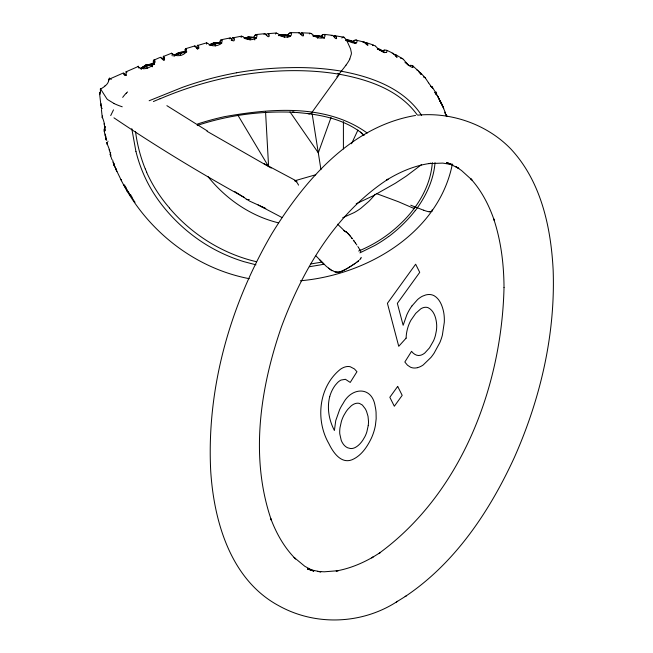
<?xml version="1.0" encoding="UTF-8"?>
<svg xmlns="http://www.w3.org/2000/svg" width="653" height="653" viewBox="0 0 653 653"><rect width="100%" height="100%" fill="white"/><g stroke="black" fill="none" stroke-linecap="round" stroke-linejoin="round"><path stroke-width="0.98" d="M106.594 139.946L105.59 137.073M145.643 65.773L145.652 65.12L153.52 63.668L145.652 65.12L140.395 68.712M105.378 136.575L105.443 134.118M101.909 108.684L100.84 105.011L101.231 103.811M284.365 37.572L284.259 34.862L282.365 34.568L278.88 35.417M432.319 162.646C430.629 186.399 417.226 208.103 400.175 224.085A108.831 79.331 -26.7 0 1 393.653 229.913C383.189 238.745 371.279 245.781 358.652 251.046M435.029 162.695C433.625 180.244 425.748 196.757 415.259 210.682M101.419 109.598L102.268 117.483L102.57 115.956M160.589 57.554L160.875 57.203L161.634 58.337M185.223 49.375L185.199 49.563A23.712 4.212 67.8 0 0 185.166 49.832M116.21 168.849L116.234 169.853A3.126 2.302 15.2 0 0 116.348 170.123L121.458 180.734C146.582 230.272 194.423 268.228 249.266 278.684M317.733 38.445L317.856 35.735L313.056 35.858M153.21 61.415L153.382 60.68M452.366 164.05C438.579 233.374 366.431 275.035 300.38 280.774M112.732 160.124L112.92 162.091M113.516 162.099L113.679 164.009M329.724 396.616C326.802 408.011 328.998 420.197 334.401 430.507L335.748 420.605L339.65 409.578A31.777 17.704 -71.1 0 1 343.258 403.195C351.665 387.009 372.137 385.988 375.149 406.272A41.261 22.994 -71.1 0 1 376.063 412.263L376.169 418.785L375.418 425.323A30.756 17.141 -71.1 0 1 373.802 431.845A31.695 17.664 -71.1 0 1 371.386 438.171C367.149 446.938 361.207 455.925 351.91 459.81C340.85 464.087 332.932 452.072 328.859 443.599C315.26 420.026 318.615 386.707 340.433 369.255A27.622 15.394 -71.1 0 1 345.486 366.855A27.532 15.346 -71.1 0 1 350.228 366.733L354.44 368.945L356.962 371.72L350.228 382.429L345.413 379.295L341.029 380.062A17.313 9.648 -71.1 0 0 337.634 382.519L335.438 385.001A22.447 12.505 -71.1 0 0 334.058 386.951A20.349 11.338 -71.1 0 0 329.716 396.616M254.784 39.947L255.078 37.368L248.205 37.033L244.957 38.086M331.03 117.499L318.305 152.835L290.005 111.9M220.126 41.172L220.428 40.462M361.289 257.38L360.497 258.702M105.876 136.208L105.81 138.583M349.747 59.031L351.306 54.207A6.179 3.445 -71.1 0 0 351.404 52.966L350.571 48.893L346.506 39.923M351.526 143.758L357.934 130.045M153.52 60.321L159.732 57.554M396.959 57.195L396.673 56.06M107.435 142.297L107.059 144.166A3.11 2.147 23.5 0 0 107.165 144.435M303.384 35.678L303.253 34.331M110.683 152.516L110.161 154.524M171.576 53.252L172.376 53.905M104.807 127.613L103.982 129.841L105.068 135.546M126.323 75.47L124.731 73.797A25.459 3.6 53.9 0 0 124.054 73.348L123.809 73.193A11.836 1.665 53.7 0 0 123.466 73.054L123.727 74.45L125.098 75.373A0.824 0.555 -21.1 0 0 125.482 75.307L125.784 75.168A0.98 0.653 -21.3 0 0 126.151 74.85L126.135 71.814A11.509 1.624 53.9 0 1 126.502 71.985L126.462 71.928M113.5 109.851L110.716 115.573M360.807 258.262L360.399 258.833M101.484 106.055L101.084 107.223L101.86 108.757M346.008 65.186L337.185 76.564M254.907 35.295L254.409 36.062A39.082 14.366 79.1 0 0 253.642 37.507L254.76 37.441M411.855 306.045L417.594 299.556A30.267 16.864 -71.1 0 1 422.532 296.168L425.568 295.017A36.25 20.202 -71.1 0 1 428.637 294.527L429.633 294.527A32.936 18.349 -71.1 0 1 434.188 295.76C439.853 299.123 442.334 305.857 443.632 311.995A39.066 21.769 -71.1 0 1 444.309 322.256L442.367 335.193A32.062 17.868 -71.1 0 1 439.836 342.613L434.106 353.159A48.795 27.189 -71.1 0 1 430.956 357.444L423.144 365.011A31.066 17.313 -71.1 0 1 417.398 367.672M185.403 48.763L194.921 45.906L195.876 47.065M360.178 259.11L359.705 259.649M141.13 68.908L142.803 66.973L148.476 64.582L150.345 64.778M406.133 338.123L398.738 346.302L387.417 303.31L415.643 264.22L419.732 272.358L397.351 303.359L403.146 325.3L406.835 314.787A31.719 17.68 -71.1 0 1 411.855 306.045M289.05 33.474L288.365 34.234A38.829 16.954 84.6 0 0 287.377 35.556M321.154 35.964L322.231 35.033M173.763 56.101C176.865 52.207 182.048 51.824 186.668 51.824M126.584 92.865L127.588 91.967M105.337 85.519L104.839 85.967M358.93 260.425L358.383 260.914M358.473 260.825L356.946 262.065M206.617 42.886L207.678 43.482M421.512 164.638L406.305 176.09L395.343 183.264L373.483 195.647L356.203 203.76M151.708 65.92L152.1 65.61A7.95 5.248 -20.2 0 0 154.826 60.484M352.522 41.417L353.493 40.739A18.855 10.905 -81.3 0 1 353.73 40.6L353.926 40.486A15.346 8.685 -79.1 0 1 354.261 40.364M141.391 69.242L141.064 68.532L145.652 65.12L147.284 68.206M220.951 39.751L221.938 40.127A3.102 1.094 -72.7 0 1 222.004 40.274M405.138 596.581C455.051 563.196 489.554 511.397 514.295 457.598C540.406 398.852 555.499 334.458 553.148 269.967C550.928 227.081 541.01 181.346 510.866 149.006C487.228 124.486 451.525 111.941 417.732 115.165M355.403 263.192L352.073 265.436M354.832 263.608L353.91 264.236M280.863 35.564L282.365 34.568L289.328 35.417L290.569 36.348M352.979 264.865L352.04 265.477M351.722 265.681L350.147 266.685M174.726 56.117L174.424 55.399L178.955 52.518L184.089 52.085M154.63 64.214L149.243 65.21L142.542 68.296L142.346 67.888C146.019 65.684 150.166 63.978 154.492 63.904M351.249 265.959L348.237 267.869M415.545 115.459C350.808 126.339 304.265 180.767 271.705 233.954C230.125 305.204 206.454 388.257 210.715 471.058C213.947 521.674 230.754 579.758 278.496 605.568C315.35 626.268 362.26 624.456 397.587 601.266M396.257 602.099L406.419 595.781M349.649 266.963L347.086 268.514M174.057 55.26L177.64 53.619M108.855 79.364L108.978 79.299A14.562 4.571 45 0 1 109.582 78.001M347.592 268.252L346.947 268.636M241.52 36.225L242.663 36.625M255.609 34.601L264.947 33.662L266.171 34.764M346.302 269.02L345.649 269.387A36.201 27.238 -28 0 1 342.327 271.126L338.099 272.423L334.589 271.787M333.454 36.201L335.152 35.727L336.222 36.813M346.212 269.028L339.944 271.983L335.185 271.999M381.687 51.114L382.495 50.705A19.239 12.578 -71.5 0 1 383.074 50.485M314.395 36.095L315.644 35.433L322.615 36.846L324.557 38.396M175.779 54.844L179.836 52.983L185.37 51.807L185.672 52.526L182.856 52.738L174.424 55.399M396.877 57.227L394.739 55.04M141.064 68.532L142.346 67.888M276.072 33.107L277.411 33.483M289.899 32.83L291.328 33.148A3.143 1.388 -59.7 0 1 291.409 33.319M331.259 35.646L332.622 35.36L333.765 36.462M143.521 68.573A7.82 4.881 -15.3 0 1 138.811 67.218L138.175 66.508L125.931 71.863M123.172 73.071L109.067 79.258M124.837 74.997L125.596 74.662M149.145 100.75L182.203 87.437A264.163 192.562 -26.7 0 1 236.378 72.826M359.876 252.882L374.749 245.528A100.423 73.209 -26.7 0 0 388.592 236.541M153.39 101.533L160.058 98.709M221.791 43.392L217.865 43.376L209.262 45.212L213.637 42.951L221.628 42.967M346.057 40.69L347.567 40.07L350.13 40.421L354.44 42.151L355.983 43.637M298.56 32.895L299.711 32.862L300.486 33.842M244.899 38.356L248.205 37.033L256.294 37.743M155.243 62.027L153.063 62.908L153.684 64.312M309.849 33.295L311.375 33.678M342.711 217.759L354.187 212.568A45 32.805 -26.7 0 0 360.799 208.34L368.921 201.312A72.385 52.771 -26.7 0 0 375.197 194.243M164.099 60.451L163.43 58.876L164.458 58.468M210.69 44.779L214.87 43.318L220.33 42.747L221.041 43.139L213.637 42.951L209.956 44.502L212.886 43.849L213.637 42.951L214.87 43.318L215.449 45.971M163.266 57.513L163.242 57.162A18.97 2.139 69.7 0 1 163.242 56.55L171.649 53.187M364.823 42.959L366.447 42.723L373.434 45.016M181.51 52.354L178.604 53.301L178.955 52.518L179.836 52.983L180.669 55.57M315.758 174.751L294.952 180.726M197.206 125.466C228.346 115.075 261.429 110.822 294.201 112.283L292.446 112.177C316.697 113.851 342.686 117.875 362.195 133.538L360.489 132.11L363.811 135.546M194.921 45.906L194.545 46.347A18.79 3.298 74.5 0 0 194.455 46.698M206.781 42.804L197.296 45.588A18.733 3.306 74.4 0 0 197.141 46.241L197.084 46.616A40.037 7.077 74.4 0 0 196.953 48.028L196.977 48.093M186.187 51.138L185.305 51.758M256.433 38.168L252.711 37.703L245.691 38.805L245.552 38.38L249.789 37.352L250.115 40.045M323.366 34.413L324.876 34.789A3.143 1.502 -52 0 1 324.957 34.96M278.537 35.686L282.365 34.568M196.953 48.028L198.634 47.579M231.268 39.058L230.362 37.956L229.513 38.429A18.986 5.028 80.4 0 0 229.26 38.87M241.765 36.119L232.256 37.964A18.97 5.044 80.3 0 0 231.864 38.707L231.717 39.049A39.564 10.53 80.2 0 0 231.505 39.613M408.598 65.561L408.949 65.48A14.913 10.546 -54.2 0 1 409.202 65.447M362.897 42.119L364.464 42.143L365.329 43.155M264.947 33.662L264.065 34.176A19.974 6.742 85.9 0 0 263.951 34.307M372.904 45.245L374.855 45.71A3.118 1.477 77.4 0 1 375.067 45.898M355.199 39.955L364.464 42.143M281.59 35.621L280.153 35.923L280.031 35.499L284.259 34.862L289.328 35.417L289.548 36.152L281.492 35.303M222.232 39.547L230.166 37.931M219.792 42.959L221.187 42.347M321.072 262.237L310.893 263.943M310.24 33.181L301.792 32.797L300.674 33.319A19.892 8.097 -88.5 0 0 300.062 33.899M231.219 40.527L232.321 40.347M312.869 35.891L315.644 35.433M309.391 266.726L319.913 264.987A159.642 116.373 -26.7 0 0 323.423 264.253M384.723 49.938L386.723 50.412A3.118 1.633 -31.1 0 1 386.829 50.599M393.759 54.477L395.571 54.599L402.77 58.843M400.567 58.272L402.036 58.354M244.14 38.347L247.054 38.005L248.205 37.033L249.977 37.654M268.848 33.605L276.399 32.993M256.041 34.429L256.817 34.944A3.134 1.257 -66.4 0 1 256.89 35.099M154.018 59.798L154.639 60.46M313.799 36.38L313.693 35.956L317.856 35.735L322.615 36.846L323.717 37.898M309.171 113.793L310.959 113.222A5.469 3.053 -71.1 0 0 311.987 112.316L339.454 74.262C368.268 79.535 399.22 89.934 417.087 114.708M410.492 65.251L412.484 65.627L418.957 71.528M392.192 53.326L394.167 54.109M322.802 37.58L320.533 36.65L315.146 35.891M246.222 199.565L249.275 199.549M346.212 40.568L351.469 41.302L355.379 43.335L355.281 42.91M290.422 32.658L299.139 32.732M345.617 40.045L347.567 40.07L354.44 42.151L354.603 42.878M332.287 35.335L324.435 34.38M185.583 48.632L186.048 49.253M185.37 51.807L186.742 51.881M346.114 40.143L350.13 40.421L350.294 41.147M301.792 32.797L303.057 33.907M429.233 211.752L431.821 211.384A6.179 2.416 36.4 0 0 432.106 210.943L432.106 209.874M423.454 76.972L425.152 77.74A3.102 2.122 -79.7 0 1 425.372 77.985M232.917 37.466L233.937 38.609M110.806 79.25L111.345 79.331M334.818 35.703L343.462 37.148M294.797 180.897L295.287 181.028A8.783 4.897 -71.1 0 1 296.127 181.583L296.258 181.697M341.576 71.291C371.777 76.834 404.101 88.514 421.626 115.393M417.022 70.14L417.985 70.418M418.589 71.642L420.483 72.989M430.531 86.269L432.221 87.029A3.102 1.469 -1.6 0 1 432.343 87.216M384.576 52.722L380.226 49.44L377.883 49.212M255.976 264.824L243.847 261.641A216.412 157.757 -26.7 0 1 218.633 251.56C205.009 244.785 192.406 236.002 181.183 225.734A305.155 222.444 -26.7 0 1 165.96 209.891A280.741 204.65 -26.7 0 1 153.169 192.415A265.281 193.386 -26.7 0 1 135.971 151.553M256.433 261.698C222.64 253.854 191.892 234.5 169.486 208.103M197.679 45.147L198.553 46.33A18.251 11.778 -20.2 0 1 198.749 46.787L198.83 48.322A0.947 0.612 -6 0 1 197.459 48.706L196.153 47.498M278.243 222.787C250.434 215.98 225.775 198.839 207.989 176.612M434.49 92.4L436.457 93.91M379.083 49.179L384.054 52.534L383.923 51.824L381.442 50.754M423.732 210.258L411.145 205.377A9.191 3.592 36.4 0 1 410.77 205.173M122.233 106.806L120.829 106.3A46.077 18.031 36.4 0 1 114.03 103.541M343.756 230.599L346.131 231.921M234.811 191.598L249.748 201.173L265.755 208.438M376.471 193.582L398.387 201.72L414.263 208.585L413.822 208.029M262.073 207.017L263.91 207.744M379.785 50.044L377.303 48.983L380.226 49.44L380.356 50.159M435.992 94.399L437.486 95.754L441.763 104.431M163.438 56.158L164.221 57.366A18.447 11.966 -29.7 0 1 164.474 57.799M356.44 39.955L356.938 40.355M404.982 62.623L407.039 63.61L408.754 65.553M386.69 50.248L393.522 53.522M114.014 103.476L107.949 99.795A6.342 2.481 36.4 0 1 106.888 98.848L100.595 88.971L100.611 89.567M282.088 217.58L258.115 204.936M296.984 181.265L264.008 163.658M344.139 230.615L346.947 232.501M244.353 197.451C199.736 172.841 156.173 146.321 113.94 117.826M207.034 131.294L271.232 168.058M207.491 131.041L166.874 105.664M334.058 271.501L332.85 270.652M337.911 73.275L339.454 74.262C304.445 68.41 268.456 70.051 233.611 76.262A269.86 196.724 -26.7 0 0 160.091 98.791M395.571 54.599L396.444 55.619M106.521 139.962L106.006 139.016M328.475 268.179L332.222 270.815L326.369 266.424L316.036 255.992M366.806 42.845L367.606 43.833M439.812 101.133L440.179 101.484A3.085 2.334 -65.3 0 1 440.375 101.754M367.182 133.032C326.655 103.713 271.232 108.341 224.616 116.642A214.617 156.451 -26.7 0 0 197.541 124.005M343.698 230.134L337.585 224.175M319.268 259.453L323.839 264.057M347.78 233.284L348.547 234.084M420.907 73.209L425.152 77.74M350.163 236.002L348.865 234.492A35.246 26.52 -28 0 0 346.147 231.905M349.241 234.851L350.481 236.345M363.68 134.322L364.227 134.967M350.71 236.664L351.061 237.104M138.452 66.949L138.175 66.549M351.241 237.333L351.592 237.782M351.763 238.002L352.114 238.451M351.779 237.978L352.424 238.827M353.297 240.043L354.285 241.365M353.804 240.728L354.138 241.186M354.636 241.879L354.963 242.336M355.289 242.802L355.616 243.267M161.911 58.77L163.217 59.921A0.931 0.62 -15.2 0 0 164.548 59.423L164.417 57.831M355.232 242.687L355.754 243.438M356.105 243.961L356.84 245.006M231.546 39.49L232.868 40.755A0.939 0.58 3.3 0 0 234.239 40.527L234.133 39.049M266.448 35.189L267.771 36.519A0.947 0.547 11.3 0 0 269.134 36.421L269.012 35.009M428.564 82.849L425.356 78.009M300.755 34.266L302.07 35.646A0.947 0.506 18.3 0 0 303.4 35.686M334.042 36.895L335.332 38.339A0.947 0.457 25.7 0 0 336.597 38.527L336.417 37.237M365.615 43.596L367.819 45.547L367.81 44.257M357.852 246.54L358.162 247.014M130.069 194.937L126.445 189.027M123.931 185.183L130.069 194.921M358.44 247.43L359.501 249.177M126.478 189.346L125.188 186.856M432.359 87.216L436.171 93.436M237.847 115.091L268.595 166.548L265.567 111.916M419.259 72.026L421.071 74.483L420.728 73.438M437.698 96.154L438.228 97.126M437.11 95.077L437.437 95.673M121.458 180.734L121.262 179.893M359.827 249.748L360.276 250.572M298.576 185.134L297.899 183.934A26.936 15.011 -71.1 0 0 296.274 181.665M100.57 88.93L100.562 89.02A20.512 14.178 -21.1 0 0 104.929 86.139M438.734 98.293L442.971 107.002A8.13 0.677 65 0 1 443.738 108.684M437.918 96.62L442.971 107.002M268.824 34.576L267.918 33.491L266.783 33.989A19.941 6.759 85.8 0 0 266.073 34.944M153.169 63.97L153.365 64.378M151.765 64.027L152.386 66.696M150.459 64.467L150.655 64.876M147.684 65.308L147.872 65.724M144.95 66.459L145.146 66.875M113.132 162.589L116.903 171.445M163.421 58.86L163.43 58.876A40.576 4.579 69.7 0 1 163.258 57.488M124.968 186.366L124.633 184.881M113.491 163.56L116.332 170.123M184.081 52.118L184.26 52.534M181.297 52.713L181.477 53.13M178.506 53.628L178.685 54.044M145.358 169.037L146.721 172.261M196.986 48.11L197.394 49.204M220.33 42.747L220.608 43.473M219.081 42.902L219.237 43.327M216.331 43.196L216.494 43.62M213.515 43.824L213.67 44.249M111.965 159.634L110.218 154.704A3.159 1.584 -46 0 1 110.145 154.532M253.895 37.384L254.033 37.809M251.234 37.376L251.372 37.792M248.426 37.711L248.564 38.135M446.872 116.397L446.26 114.528L446.864 116.356M445.044 112.128L446.481 116.569M288.21 35.303L288.34 35.727M285.663 35.017L285.785 35.442M282.912 35.091L283.035 35.515M321.586 36.601L321.7 37.017M319.195 36.037L319.309 36.462M316.542 35.825L316.648 36.242M135.938 151.561L131.792 128.633M353.542 41.751L353.64 42.176M352.587 41.645L352.522 41.327A39.915 23.304 -82.3 0 0 352.31 41.523M351.379 40.886L351.469 41.302M348.873 40.339L348.971 40.764M383.197 51.269L383.27 51.685M381.336 50.077L381.409 50.493M312.142 113.777L320.958 169.658M407.937 64.443L407.994 64.851L407.137 64.304L407.039 63.61M121.18 179.493L121.213 179.689A3.118 1.437 -56.3 0 0 121.254 179.901M100.946 105.476L99.574 93.493A5.812 2.424 6.9 0 1 99.623 92.897M152.092 64.737L152.116 66.737M343.413 121.621L343.413 148.974M358.113 261.159A36.184 27.23 -28 0 1 355.134 263.388M359.762 249.675A37.066 27.891 -28 0 1 360.807 251.674M126.29 93.501A5.371 0.751 -45.3 0 1 126.551 93.24M122.682 97.379A15.811 4.718 -46.9 0 1 126.143 93.216M417.398 367.672A32.405 18.064 -71.1 0 1 415.537 367.982A30.862 17.198 -71.1 0 1 410.451 367.174L407.472 365.182L404.827 362.023L411.561 351.314C413.61 354.138 417.234 356.44 420.801 355.191A19.1 10.644 -71.1 0 0 424.858 352.955L429.478 347.894L433.551 340.784A20.863 11.623 -71.1 0 0 435.453 335.307L436.375 330.696A23.883 13.313 -71.1 0 0 436.686 324.99C436.294 318.607 434.335 310.787 428.131 307.702A21.141 11.778 -71.1 0 0 424.23 307.424A19.884 11.085 -71.1 0 0 420.761 308.845L415.732 313.35L410.998 320.117A21.051 11.73 -71.1 0 0 407.994 327.055A24.267 13.525 -71.1 0 0 406.117 338.132M341.625 71.201A265.779 193.745 -26.7 0 0 290.218 67.659A290.756 211.956 -26.7 0 0 236.378 72.785M349.82 59.105A29.654 16.529 -71.1 0 1 345.984 65.137M346.547 39.825A7.73 3.183 29.2 0 0 348.629 41.196A7.632 3.289 29 0 0 355.918 42.82M415.186 210.65A118.16 86.131 -26.7 0 1 388.657 236.606M429.315 211.858A29.124 11.395 36.4 0 1 423.707 210.217M337.185 76.621A9.207 5.134 -71.1 0 1 336.907 76.809M440.098 100.856A7.779 1.045 65.7 0 1 443.256 107.19M443.665 108.578A8.44 0.669 65 0 1 445.289 112.977A8.065 0.653 64.8 0 1 445.322 113.222M445.085 112.781A7.779 0.645 64.5 0 1 445.117 113.589M432.547 88.09A8.162 0.473 56 0 1 428.539 82.743M431.813 86.498A7.795 0.482 55.7 0 1 432.71 88.326M402.779 58.811A3.102 1.796 86.6 0 1 402.991 59.064M406.819 63.227A7.803 1.322 46.7 0 1 403.472 59.399M412.459 67.422A8.154 1.755 45.8 0 1 406.786 63.398M412.582 67.561A7.795 1.698 45.4 0 0 412.712 65.929A3.102 1.6 -16.6 0 1 412.884 66.067M409.162 65.692A10.84 7.224 -48.2 0 1 410.427 65.48M372.496 45.628A10.807 5.518 -68.4 0 1 372.871 45.473M379.287 49.612A7.812 2.253 38 0 1 375.475 46.061M385.947 52.46A7.909 2.718 36.8 0 1 379.222 49.742M386.666 50.526A7.812 2.71 36.1 0 1 386.078 52.583M383.597 50.485A10.815 6.579 -63.3 0 1 384.69 50.134M383.303 50.387A15.133 9.673 -69 0 1 383.613 50.273M341.829 38.005A9.46 4.196 -76.4 0 1 342.964 37.311M343.151 37.09A4.285 2.041 86 0 1 344.131 37.237M344.098 37.515A3.134 1.208 71.1 0 1 344.294 37.727M346.514 39.711A7.958 2.963 30.8 0 1 344.515 37.825M356.881 40.502A7.836 3.42 28.2 0 1 356.065 42.927M356.946 40.347A3.134 1.592 -42.7 0 1 357.036 40.535M354.261 40.559A10.791 5.844 -73.9 0 1 355.191 40.135M309.351 33.899A10.774 4.147 -84.3 0 1 309.849 33.499M311.359 33.613A3.143 0.947 65.5 0 1 311.546 33.809M316.076 36.805A7.852 3.469 23.7 0 1 311.889 33.874M323.684 37.613A7.485 3.73 21.6 0 1 316.003 36.919M324.827 34.96A7.852 3.951 20.5 0 1 323.839 37.711M322.59 35.05A10.774 5.118 -82 0 1 323.366 34.576M322.239 35.123A15.639 7.738 -86.8 0 1 322.582 34.87M320.337 36.756A39.964 20.341 -89.5 0 1 321.145 35.915M275.484 33.85A16.284 5.028 -88.4 0 1 275.59 33.719M275.623 33.858A10.783 3.445 89.8 0 1 276.097 33.319M277.386 33.409A3.134 0.694 60.7 0 1 277.558 33.589M282.153 36.299A7.852 3.877 17.1 0 1 277.876 33.638M287.606 37.058A7.395 4.073 14.6 0 1 282.088 36.397M290.079 36.315A7.452 4.204 14.5 0 1 287.687 37.164M291.295 33.336A7.86 4.351 13.3 0 1 290.201 36.38M289.41 33.36A11.077 4.563 -89.7 0 1 289.916 32.96M289.075 33.589A15.958 6.783 86.9 0 1 289.401 33.279M241.096 37.425A14.26 3.412 86.3 0 1 241.569 36.535M242.606 36.519A3.118 0.449 56.1 0 1 242.769 36.682M247.389 39.147A7.852 4.228 10.2 0 1 243.063 36.739M255.462 38.347A7.387 4.342 7.3 0 1 247.316 39.262M256.8 35.131A7.877 4.653 6 0 1 255.641 38.429M255.25 35.156A11.101 3.828 84.6 0 1 255.633 34.74M254.956 35.466A16.341 5.828 81.4 0 1 255.241 35.091M206.462 43.89A16.57 2.604 81 0 1 206.503 43.694M206.593 43.906A10.864 1.82 78.9 0 1 206.723 43.302M212.249 45.53A7.852 4.538 1.9 0 1 207.874 43.416M220.534 43.841A7.534 4.685 -1.4 0 1 212.192 45.637M221.947 40.315A7.844 4.881 -2.7 0 1 220.714 43.914M220.992 39.915A11.158 3.085 79.1 0 0 220.73 40.339A16.643 4.783 75.8 0 0 220.526 40.715M219.669 42.633A39.49 11.86 73.2 0 1 220.118 41.147M172.221 55.88A14.766 1.012 74.5 0 1 172.017 54.632M185.999 49.44A7.379 4.473 -6.5 0 1 181.746 55.105A7.379 4.473 -6.5 0 1 172.531 53.84M186.064 49.204A3.143 0.824 -81.2 0 1 186.105 49.367M185.444 49.473A11.199 1.804 72.3 0 1 185.509 49.032M185.354 49.652A16.537 2.808 69.5 0 1 185.387 49.301M185.109 51.318A40.07 7.093 67.9 0 1 185.109 49.93M138.771 67.634A40.47 3.289 78.9 0 1 138.991 68.181M138.24 66.165A20.21 1.428 77.3 0 1 138.363 66.214M151.643 65.88A9.713 6.473 -19.8 0 1 143.448 68.785M153.675 61.243A17.19 4.285 68.9 0 1 153.757 60.802M153.382 63.3A40.347 11.925 59.3 0 1 153.471 61.749M104.855 126.609A26.438 22.047 -7.1 0 1 105.06 126.372M104.651 127.572A10.799 7.926 -19.7 0 1 105.157 126.821M104.921 129.792A7.909 1.208 78.5 0 1 104.235 131.253M104.945 127.939A9.558 1.412 74.8 0 1 105.125 130.445M104.227 124.372A9.656 1.445 74.6 0 1 104.88 127.817M104.105 123.499A8.84 1.363 74.3 0 1 104.349 124.503M102.268 117.018A7.779 1.118 74.5 0 1 104.415 123.833M102.382 117.801A3.012 1.861 35.5 0 1 102.292 117.483M110.626 154.728A7.942 0.677 74.5 0 1 110.537 155.879M109.116 149.643A7.191 0.506 70.2 0 1 110.822 155.357M106.447 142.378A7.844 0.441 69.6 0 1 109.745 150.565M135.032 202.275A7.395 0.775 59.4 0 1 132.486 198.479M132.6 198.161A7.86 0.939 58.8 0 1 130.559 194.627M108.667 80.556A9.575 6.399 -21.9 0 1 105.492 85.616M108.545 81.013A4.073 0.816 81.4 0 1 108.586 80.319M108.863 80.343A6.293 1.894 68.2 0 1 108.994 79.633M99.795 92.465A14.774 8.358 40 0 1 100.464 91.861M99.746 93.926A4.155 1.535 -9 0 1 99.517 93.501M100.333 92.285A9.411 1.567 80.4 0 1 99.729 94.448M100.309 88.939A19.655 3.412 75.1 0 1 100.464 92.546M127.017 191.223A18.113 1.355 72.2 0 1 126.862 190.929M126.053 187.599A18.113 3.673 54.8 0 1 125.833 187.125M114.03 165.764A18.088 2.93 77.9 0 1 113.834 165.38M114.348 164.099A18.039 2.057 60.4 0 1 114.136 163.634M105.974 139.889A18.194 4.432 83.3 0 1 105.77 139.481M108.031 141.448A18.415 0.645 65.4 0 1 107.876 141.097M160.581 57.807A19.582 2.188 69.8 0 1 160.589 57.652M162.148 58.713A18.594 11.052 1.2 0 1 161.846 58.297M196.431 47.457A18.186 10.219 8.9 0 1 196.137 47.032M231.905 39.474A18.227 9.362 16.9 0 1 231.611 39.058M233.847 38.633A18.235 11.525 -10.5 0 1 234.06 39.074M266.857 35.221A17.982 8.318 23.5 0 1 266.571 34.805M268.669 34.617A18.006 10.962 -1.8 0 1 268.881 35.033M301.245 34.348A18.015 7.322 29.5 0 1 300.96 33.932M302.845 33.932A18.006 10.415 5.9 0 1 303.057 34.348M334.638 37.082A18.047 6.057 36 0 1 334.344 36.658M335.92 36.821A18.039 9.64 14.1 0 1 336.14 37.237M366.374 44.004A18.08 4.457 42.9 0 1 366.088 43.571M367.198 43.784A18.08 8.53 22.8 0 1 367.435 44.208M395.963 56.109A18.268 2.416 50.8 0 1 395.669 55.66M395.873 55.456A18.211 6.979 32.2 0 1 396.126 55.897M419.593 72.475A18.578 4.661 43 0 1 419.863 72.924M435.967 91.893A16.26 2.857 69.9 0 1 436.424 92.563M436.482 93.616A9.175 0.759 64.9 0 1 436.718 94.032M435.845 94.073A18.349 1.902 52.9 0 1 436.106 94.489M126.551 71.961A34.136 4.791 53.9 0 1 126.911 72.197M309.163 113.842A10.007 5.575 -71.1 0 1 307.636 113.328M169.543 208.07A270.611 197.271 -26.7 0 1 146.631 172.302M145.317 169.054A277.59 202.357 -26.7 0 1 135.53 131.71M504.018 287.41C501.749 386.78 461.402 493.113 379.205 553.222L380.495 552.422L371.712 557.874L373.043 557.042C361.607 563.621 349.208 568.706 336.156 570.975L338.336 570.681L324.231 571.808L317.382 571.408L320.811 571.873L307.702 569.163L313.881 570.983L307.636 568.69L313.628 571.032L304.82 566.298L294.054 557.393L295.605 558.968C284.365 547.72 276.431 533.599 270.856 518.8L271.387 520.253C249.748 457.484 260.147 388.266 281.435 326.867C302.698 269.583 335.862 213.213 388.062 179.167L386.756 179.983C400.24 171.682 415.169 165.34 430.956 163.291L428.768 163.593L442.742 163.103L452.619 164.711L446.448 162.891L452.798 164.874L446.807 162.532L458.839 168.376L455.851 166.646L461.508 170.498L471.98 179.991L470.438 178.424C481.367 190.341 488.917 204.944 494.158 220.143L493.635 218.722C501.039 240.81 503.855 264.187 504.018 287.41M368.227 425.609L366.847 431.862A18.504 10.317 -71.1 0 1 364.905 436.645L362.831 440.179A21.525 11.991 -71.1 0 1 355.044 447.591A21.116 11.77 -71.1 0 1 350.359 448.505L347.641 447.778A30.92 17.231 -71.1 0 1 342.213 442.424A32.642 18.194 -71.1 0 1 341.209 440.244L339.78 433.878A21.255 11.844 -71.1 0 1 339.993 427.707L341.421 421.299A20.635 11.501 -71.1 0 1 343.837 415.406L346 411.782A26.904 14.995 -71.1 0 1 347.91 409.211L351.167 405.897A19.157 10.677 -71.1 0 1 355.085 403.644L355.738 403.456A21.051 11.73 -71.1 0 1 357.689 403.203A20.488 11.419 -71.1 0 1 359.55 403.464L362.374 405.048L365.313 408.851A42.706 23.802 -71.1 0 1 366.586 411.512L368.014 416.288L368.504 421.348A21.631 12.056 -71.1 0 1 368.227 425.609M397.685 386.405L389.825 397.293L394.33 406.239L402.191 395.351L397.685 386.405"/></g></svg>
